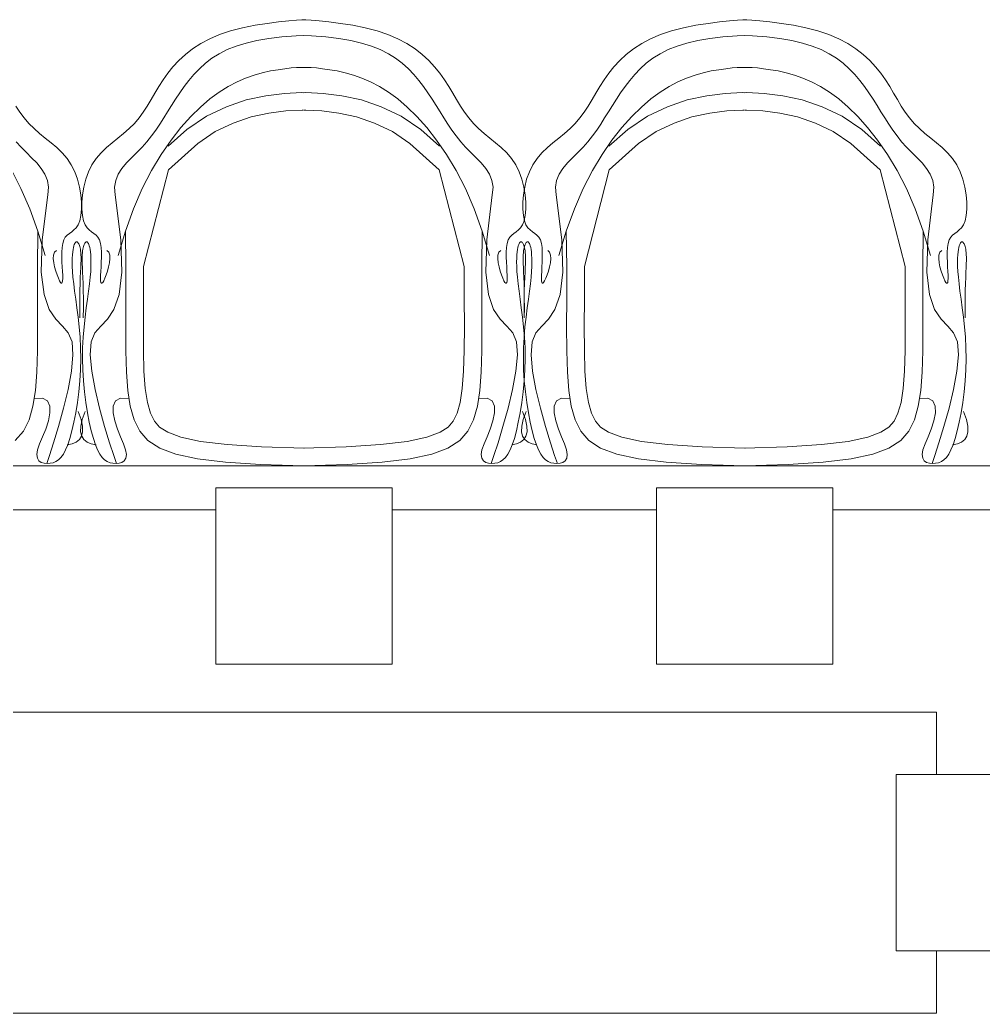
# Model space of a CAD drawing. Header units: millimetres. Extents: x 15905 to 65459, y 54615 to 76704.
# Drawn here: x 51228 to 52321, y 62563 to 63690 of the extents above; entities that cross this region are included whole.
import ezdxf

# ---------------------------------------------------------------- set-up
doc = ezdxf.new("R2010")
doc.units = ezdxf.units.MM
doc.layers.add('Столы', color=250, linetype='Continuous', lineweight=5)

# ---------------------------------------------------------------- blocks, each defined once
blk = doc.blocks.new('ОГ52_на12персон_стол2800х900')
for p, q in [((433.9, 776), (448, 778.8)), ((448, 778.8), (461.8, 780.9)), ((461.8, 780.9), (474.8, 782.6)), ((474.8, 782.6), (486.2, 783.7)), ((486.2, 783.7), (495.2, 784.5)), ((495.2, 784.5), (501.2, 784.9)), ((501.2, 784.9), (503.4, 785)), ((505.6, 784.9), (503.4, 785)), ((511.5, 784.5), (505.6, 784.9)), ((520.6, 783.7), (511.5, 784.5)), ((531.9, 782.6), (520.6, 783.7)), ((544.9, 780.9), (531.9, 782.6)), ((558.8, 778.8), (544.9, 780.9)), ((572.8, 776), (558.8, 778.8)), ((933.9, 776), (948, 778.8)), ((948, 778.8), (961.8, 780.9)), ((961.8, 780.9), (974.8, 782.6)), ((974.8, 782.6), (986.2, 783.7)), ((986.2, 783.7), (995.2, 784.5)), ((995.2, 784.5), (1001.2, 784.9)), ((1001.2, 784.9), (1003.4, 785)), ((1005.6, 784.9), (1003.4, 785)), ((1011.5, 784.5), (1005.6, 784.9)), ((1020.6, 783.7), (1011.5, 784.5)), ((1031.9, 782.6), (1020.6, 783.7)), ((1044.9, 780.9), (1031.9, 782.6)), ((1058.8, 778.8), (1044.9, 780.9)), ((1072.8, 776), (1058.8, 778.8)), ((396.6, 763.4), (407.9, 768.3)), ((407.9, 768.3), (420.4, 772.5)), ((420.4, 772.5), (433.9, 776)), ((478.4, 765.6), (494.8, 766.8)), ((494.8, 766.8), (503.4, 767.1)), ((512, 766.8), (503.4, 767.1)), ((528.3, 765.6), (512, 766.8)), ((586.4, 772.5), (572.8, 776)), ((598.8, 768.3), (586.4, 772.5)), ((610.1, 763.4), (598.8, 768.3)), ((896.6, 763.4), (907.9, 768.3)), ((907.9, 768.3), (920.4, 772.5)), ((920.4, 772.5), (933.9, 776)), ((978.4, 765.6), (994.8, 766.8)), ((994.8, 766.8), (1003.4, 767.1)), ((1012, 766.8), (1003.4, 767.1)), ((1028.3, 765.6), (1012, 766.8)), ((1086.4, 772.5), (1072.8, 776)), ((1098.8, 768.3), (1086.4, 772.5)), ((1110.1, 763.4), (1098.8, 768.3)), ((377.3, 752), (386.5, 758)), ((386.5, 758), (396.6, 763.4)), ((416.6, 751.2), (426.7, 755.2)), ((426.7, 755.2), (437.8, 758.7)), ((437.8, 758.7), (450.1, 761.5)), ((450.1, 761.5), (463.6, 763.8)), ((463.6, 763.8), (478.4, 765.6)), ((543.1, 763.8), (528.3, 765.6)), ((556.7, 761.5), (543.1, 763.8)), ((568.9, 758.7), (556.7, 761.5)), ((580, 755.2), (568.9, 758.7)), ((590.1, 751.2), (580, 755.2)), ((620.3, 758), (610.1, 763.4)), ((629.5, 752), (620.3, 758)), ((877.3, 752), (886.5, 758)), ((886.5, 758), (896.6, 763.4)), ((916.6, 751.2), (926.7, 755.2)), ((926.7, 755.2), (937.8, 758.7)), ((937.8, 758.7), (950.1, 761.5)), ((950.1, 761.5), (963.6, 763.8)), ((963.6, 763.8), (978.4, 765.6)), ((1043.1, 763.8), (1028.3, 765.6)), ((1056.7, 761.5), (1043.1, 763.8)), ((1068.9, 758.7), (1056.7, 761.5)), ((1080, 755.2), (1068.9, 758.7)), ((1090.1, 751.2), (1080, 755.2)), ((1120.3, 758), (1110.1, 763.4)), ((1129.5, 752), (1120.3, 758)), ((361.6, 738.8), (369, 745.6)), ((369, 745.6), (377.3, 752)), ((399.2, 741.4), (407.5, 746.6)), ((407.5, 746.6), (416.6, 751.2)), ((599.2, 746.6), (590.1, 751.2)), ((607.5, 741.4), (599.2, 746.6)), ((637.7, 745.6), (629.5, 752)), ((645.1, 738.8), (637.7, 745.6)), ((861.6, 738.8), (869, 745.6)), ((869, 745.6), (877.3, 752)), ((899.2, 741.4), (907.5, 746.6)), ((907.5, 746.6), (916.6, 751.2)), ((1099.2, 746.6), (1090.1, 751.2)), ((1107.5, 741.4), (1099.2, 746.6)), ((1137.7, 745.6), (1129.5, 752)), ((1145.1, 738.8), (1137.7, 745.6)), ((355, 731.7), (361.6, 738.8)), ((384.9, 729.6), (391.7, 735.7)), ((391.7, 735.7), (399.2, 741.4)), ((615, 735.7), (607.5, 741.4)), ((621.9, 729.6), (615, 735.7)), ((651.7, 731.7), (645.1, 738.8)), ((855, 731.7), (861.6, 738.8)), ((884.9, 729.6), (891.7, 735.7)), ((891.7, 735.7), (899.2, 741.4)), ((1115, 735.7), (1107.5, 741.4)), ((1121.9, 729.6), (1115, 735.7)), ((1151.7, 731.7), (1145.1, 738.8)), ((343.8, 716.9), (349.1, 724.4)), ((349.1, 724.4), (355, 731.7)), ((372.9, 716.3), (378.6, 723.1)), ((378.6, 723.1), (384.9, 729.6)), ((437.4, 718.9), (447, 722.3)), ((447, 722.3), (456.3, 724.9)), ((456.3, 724.9), (465.4, 727)), ((465.4, 727), (474.1, 728.5)), ((474.1, 728.5), (482, 729.6)), ((482, 729.6), (489.1, 730.4)), ((489.1, 730.4), (494.9, 730.8)), ((494.9, 730.8), (499.4, 731)), ((499.4, 731), (502.3, 731.1)), ((502.3, 731.1), (503.4, 731.1)), ((504.4, 731.1), (503.4, 731.1)), ((507.3, 731), (504.4, 731.1)), ((511.8, 730.8), (507.3, 731)), ((517.7, 730.4), (511.8, 730.8)), ((524.7, 729.6), (517.7, 730.4)), ((532.7, 728.5), (524.7, 729.6)), ((541.3, 727), (532.7, 728.5)), ((550.4, 724.9), (541.3, 727)), ((559.7, 722.3), (550.4, 724.9)), ((569.3, 718.9), (559.7, 722.3)), ((628.1, 723.1), (621.9, 729.6)), ((633.9, 716.3), (628.1, 723.1)), ((657.6, 724.4), (651.7, 731.7)), ((662.9, 716.9), (657.6, 724.4)), ((843.8, 716.9), (849.1, 724.4)), ((849.1, 724.4), (855, 731.7)), ((872.9, 716.3), (878.6, 723.1)), ((878.6, 723.1), (884.9, 729.6)), ((937.4, 718.9), (947, 722.3)), ((947, 722.3), (956.3, 724.9)), ((956.3, 724.9), (965.4, 727)), ((965.4, 727), (974.1, 728.5)), ((974.1, 728.5), (982, 729.6)), ((982, 729.6), (989.1, 730.4)), ((989.1, 730.4), (994.9, 730.8)), ((994.9, 730.8), (999.4, 731)), ((999.4, 731), (1002.3, 731.1)), ((1002.3, 731.1), (1003.4, 731.1)), ((1004.4, 731.1), (1003.4, 731.1)), ((1007.3, 731), (1004.4, 731.1)), ((1011.8, 730.8), (1007.3, 731)), ((1017.7, 730.4), (1011.8, 730.8)), ((1024.7, 729.6), (1017.7, 730.4)), ((1032.7, 728.5), (1024.7, 729.6)), ((1041.3, 727), (1032.7, 728.5)), ((1050.4, 724.9), (1041.3, 727)), ((1059.7, 722.3), (1050.4, 724.9)), ((1069.3, 718.9), (1059.7, 722.3)), ((1128.1, 723.1), (1121.9, 729.6)), ((1133.9, 716.3), (1128.1, 723.1)), ((1157.6, 724.4), (1151.7, 731.7)), ((1162.9, 716.9), (1157.6, 724.4)), ((339, 709.4), (343.8, 716.9)), ((367.6, 709.3), (372.9, 716.3)), ((417.6, 709.4), (427.6, 714.7)), ((427.6, 714.7), (437.4, 718.9)), ((579.1, 714.7), (569.3, 718.9)), ((589.1, 709.4), (579.1, 714.7)), ((639.2, 709.3), (633.9, 716.3)), ((667.7, 709.4), (662.9, 716.9)), ((839, 709.4), (843.8, 716.9)), ((867.6, 709.3), (872.9, 716.3)), ((917.6, 709.4), (927.6, 714.7)), ((927.6, 714.7), (937.4, 718.9)), ((1079.1, 714.7), (1069.3, 718.9)), ((1089.1, 709.4), (1079.1, 714.7)), ((1139.2, 709.3), (1133.9, 716.3)), ((1167.7, 709.4), (1162.9, 716.9)), ((330.2, 694.5), (334.5, 701.9)), ((334.5, 701.9), (339, 709.4)), ((357.9, 695), (362.6, 702.2)), ((362.6, 702.2), (367.6, 709.3)), ((396.9, 695.3), (407.4, 703)), ((407.4, 703), (417.6, 709.4)), ((438.1, 694.2), (460.2, 699)), ((460.2, 699), (481.3, 701.6)), ((481.3, 701.6), (501, 702.5)), ((501, 702.5), (503.4, 702.4)), ((505.7, 702.5), (503.4, 702.4)), ((525.4, 701.6), (505.7, 702.5)), ((546.5, 699), (525.4, 701.6)), ((568.6, 694.2), (546.5, 699)), ((599.4, 703), (589.1, 709.4)), ((609.9, 695.3), (599.4, 703)), ((644.1, 702.2), (639.2, 709.3)), ((648.8, 695), (644.1, 702.2)), ((672.2, 701.9), (667.7, 709.4)), ((676.6, 694.5), (672.2, 701.9)), ((830.2, 694.5), (834.5, 701.9)), ((834.5, 701.9), (839, 709.4)), ((857.9, 695), (862.6, 702.2)), ((862.6, 702.2), (867.6, 709.3)), ((896.9, 695.3), (907.4, 703)), ((907.4, 703), (917.6, 709.4)), ((938.1, 694.2), (960.2, 699)), ((960.2, 699), (981.3, 701.6)), ((981.3, 701.6), (1001, 702.5)), ((1001, 702.5), (1003.4, 702.4)), ((1005.7, 702.5), (1003.4, 702.4)), ((1025.4, 701.6), (1005.7, 702.5)), ((1046.5, 699), (1025.4, 701.6)), ((1068.6, 694.2), (1046.5, 699)), ((1099.4, 703), (1089.1, 709.4)), ((1109.9, 695.3), (1099.4, 703)), ((1144.1, 702.2), (1139.2, 709.3)), ((1148.8, 695), (1144.1, 702.2)), ((1172.2, 701.9), (1167.7, 709.4)), ((1176.6, 694.5), (1172.2, 701.9)), ((181.4, 680.3), (176.9, 687.3)), ((321.3, 680.3), (325.8, 687.3)), ((325.8, 687.3), (330.2, 694.5)), ((348.9, 680.7), (353.4, 687.9)), ((353.4, 687.9), (357.9, 695)), ((386.2, 686.1), (396.9, 695.3)), ((415.6, 686.5), (438.1, 694.2)), ((591.2, 686.5), (568.6, 694.2)), ((620.6, 686.1), (609.9, 695.3)), ((653.4, 687.9), (648.8, 695)), ((657.8, 680.7), (653.4, 687.9)), ((680.9, 687.3), (676.6, 694.5)), ((685.4, 680.3), (680.9, 687.3)), ((821.3, 680.3), (825.8, 687.3)), ((825.8, 687.3), (830.2, 694.5)), ((848.9, 680.7), (853.4, 687.9)), ((853.4, 687.9), (857.9, 695)), ((886.2, 686.1), (896.9, 695.3)), ((915.6, 686.5), (938.1, 694.2)), ((1091.2, 686.5), (1068.6, 694.2)), ((1120.6, 686.1), (1109.9, 695.3)), ((1153.4, 687.9), (1148.8, 695)), ((1157.8, 680.7), (1153.4, 687.9)), ((1180.9, 687.3), (1176.6, 694.5)), ((1185.4, 680.3), (1180.9, 687.3)), ((186.3, 673.7), (181.4, 680.3)), ((316.5, 673.7), (321.3, 680.3)), ((344.5, 673.7), (348.9, 680.7)), ((375.2, 675.4), (386.2, 686.1)), ((393, 675.6), (415.6, 686.5)), ((443.5, 674.9), (463.6, 679.3)), ((463.6, 679.3), (483, 681.7)), ((483, 681.7), (501.3, 682.5)), ((501.3, 682.5), (503, 682.4)), ((505.5, 682.5), (503.8, 682.4)), ((523.8, 681.7), (505.5, 682.5)), ((543.1, 679.3), (523.8, 681.7)), ((563.2, 674.9), (543.1, 679.3)), ((613.8, 675.6), (591.2, 686.5)), ((631.5, 675.4), (620.6, 686.1)), ((662.2, 673.7), (657.8, 680.7)), ((690.3, 673.7), (685.4, 680.3)), ((816.5, 673.7), (821.3, 680.3)), ((844.5, 673.7), (848.9, 680.7)), ((875.2, 675.4), (886.2, 686.1)), ((893, 675.6), (915.6, 686.5)), ((943.5, 674.9), (963.6, 679.3)), ((963.6, 679.3), (983, 681.7)), ((983, 681.7), (1001.3, 682.5)), ((1001.3, 682.5), (1003, 682.4)), ((1005.5, 682.5), (1003.8, 682.4)), ((1023.8, 681.7), (1005.5, 682.5)), ((1043.1, 679.3), (1023.8, 681.7)), ((1063.2, 674.9), (1043.1, 679.3)), ((1113.8, 675.6), (1091.2, 686.5)), ((1131.5, 675.4), (1120.6, 686.1)), ((1162.2, 673.7), (1157.8, 680.7)), ((1190.3, 673.7), (1185.4, 680.3)), ((191.6, 667.5), (186.3, 673.7)), ((197.4, 661.7), (191.6, 667.5)), ((305.3, 661.7), (311.2, 667.5)), ((311.2, 667.5), (316.5, 673.7)), ((335.5, 659.9), (340.1, 666.7)), ((340.1, 666.7), (344.5, 673.7)), ((364, 663), (375.2, 675.4)), ((370.7, 660.8), (393, 675.6)), ((402.9, 658.2), (423.2, 668)), ((423.2, 668), (443.5, 674.9)), ((583.6, 668), (563.2, 674.9)), ((603.8, 658.2), (583.6, 668)), ((636, 660.8), (613.8, 675.6)), ((642.7, 663), (631.5, 675.4)), ((666.7, 666.7), (662.2, 673.7)), ((671.3, 659.9), (666.7, 666.7)), ((695.6, 667.5), (690.3, 673.7)), ((701.4, 661.7), (695.6, 667.5)), ((805.3, 661.7), (811.2, 667.5)), ((811.2, 667.5), (816.5, 673.7)), ((835.5, 659.9), (840.1, 666.7)), ((840.1, 666.7), (844.5, 673.7)), ((864, 663), (875.2, 675.4)), ((870.7, 660.8), (893, 675.6)), ((902.9, 658.2), (923.2, 668)), ((923.2, 668), (943.5, 674.9)), ((1083.6, 668), (1063.2, 674.9)), ((1103.8, 658.2), (1083.6, 668)), ((1136, 660.8), (1113.8, 675.6)), ((1142.7, 663), (1131.5, 675.4)), ((1166.7, 666.7), (1162.2, 673.7)), ((1171.3, 659.9), (1166.7, 666.7)), ((1195.6, 667.5), (1190.3, 673.7)), ((1201.4, 661.7), (1195.6, 667.5)), ((203.7, 656.2), (197.4, 661.7)), ((210.2, 650.9), (203.7, 656.2)), ((292.5, 650.9), (299, 656.2)), ((299, 656.2), (305.3, 661.7)), ((330.6, 653.3), (335.5, 659.9)), ((349.4, 641.6), (370.7, 660.8)), ((352.8, 648.7), (364, 663)), ((383, 644.9), (402.9, 658.2)), ((623.7, 644.9), (603.8, 658.2)), ((657.3, 641.6), (636, 660.8)), ((654, 648.7), (642.7, 663)), ((676.1, 653.3), (671.3, 659.9)), ((707.7, 656.2), (701.4, 661.7)), ((714.2, 650.9), (707.7, 656.2)), ((792.5, 650.9), (799, 656.2)), ((799, 656.2), (805.3, 661.7)), ((830.6, 653.3), (835.5, 659.9)), ((849.4, 641.6), (870.7, 660.8)), ((852.8, 648.7), (864, 663)), ((883, 644.9), (902.9, 658.2)), ((1123.7, 644.9), (1103.8, 658.2)), ((1157.3, 641.6), (1136, 660.8)), ((1154, 648.7), (1142.7, 663)), ((1176.1, 653.3), (1171.3, 659.9)), ((1207.7, 656.2), (1201.4, 661.7)), ((1214.2, 650.9), (1207.7, 656.2)), ((182.8, 640.6), (177.3, 646.8)), ((216.8, 645.6), (210.2, 650.9)), ((223.3, 640.1), (216.8, 645.6)), ((279.5, 640.1), (285.9, 645.6)), ((285.9, 645.6), (292.5, 650.9)), ((320, 640.6), (325.5, 646.8)), ((325.5, 646.8), (330.6, 653.3)), ((341.6, 632.4), (352.8, 648.7)), ((349.8, 615), (383, 644.9)), ((657, 615), (623.7, 644.9)), ((665.2, 632.4), (654, 648.7)), ((681.3, 646.8), (676.1, 653.3)), ((686.8, 640.6), (681.3, 646.8)), ((720.8, 645.6), (714.2, 650.9)), ((727.3, 640.1), (720.8, 645.6)), ((779.5, 640.1), (785.9, 645.6)), ((785.9, 645.6), (792.5, 650.9)), ((820, 640.6), (825.5, 646.8)), ((825.5, 646.8), (830.6, 653.3)), ((841.6, 632.4), (852.8, 648.7)), ((849.8, 615), (883, 644.9)), ((1157, 615), (1123.7, 644.9)), ((1165.2, 632.4), (1154, 648.7)), ((1181.3, 646.8), (1176.1, 653.3)), ((1186.8, 640.6), (1181.3, 646.8)), ((1220.8, 645.6), (1214.2, 650.9)), ((1227.3, 640.1), (1220.8, 645.6)), ((188.7, 634.6), (182.8, 640.6)), ((194.7, 628.7), (188.7, 634.6)), ((229.3, 634.2), (223.3, 640.1)), ((234.9, 627.7), (229.3, 634.2)), ((267.8, 627.7), (273.4, 634.2)), ((273.4, 634.2), (279.5, 640.1)), ((308, 628.7), (314.1, 634.6)), ((314.1, 634.6), (320, 640.6)), ((330.7, 614.1), (341.6, 632.4)), ((676.1, 614.1), (665.2, 632.4)), ((692.7, 634.6), (686.8, 640.6)), ((698.7, 628.7), (692.7, 634.6)), ((733.4, 634.2), (727.3, 640.1)), ((738.9, 627.7), (733.4, 634.2)), ((767.8, 627.7), (773.4, 634.2)), ((773.4, 634.2), (779.5, 640.1)), ((808, 628.7), (814.1, 634.6)), ((814.1, 634.6), (820, 640.6)), ((830.7, 614.1), (841.6, 632.4)), ((1176.1, 614.1), (1165.2, 632.4)), ((1192.7, 634.6), (1186.8, 640.6)), ((1198.7, 628.7), (1192.7, 634.6)), ((1233.4, 634.2), (1227.3, 640.1)), ((1238.9, 627.7), (1233.4, 634.2)), ((200.5, 622.8), (194.7, 628.7)), ((205.6, 616.6), (200.5, 622.8)), ((239.7, 620.6), (234.9, 627.7)), ((243.7, 612.7), (239.7, 620.6)), ((259.1, 612.7), (263, 620.6)), ((263, 620.6), (267.8, 627.7)), ((297.1, 616.6), (302.3, 622.8)), ((302.3, 622.8), (308, 628.7)), ((704.5, 622.8), (698.7, 628.7)), ((709.6, 616.6), (704.5, 622.8)), ((743.7, 620.6), (738.9, 627.7)), ((747.7, 612.7), (743.7, 620.6)), ((759.1, 612.7), (763, 620.6)), ((763, 620.6), (767.8, 627.7)), ((797.1, 616.6), (802.3, 622.8)), ((802.3, 622.8), (808, 628.7)), ((1204.5, 622.8), (1198.7, 628.7)), ((1209.6, 616.6), (1204.5, 622.8)), ((1243.7, 620.6), (1238.9, 627.7)), ((1247.7, 612.7), (1243.7, 620.6)), ((182.6, 593.6), (172.1, 614.1)), ((209.8, 610.1), (205.6, 616.6)), ((212.7, 603), (209.8, 610.1)), ((246.7, 604.2), (243.7, 612.7)), ((256, 604.2), (259.1, 612.7)), ((290, 603), (292.9, 610.1)), ((292.9, 610.1), (297.1, 616.6)), ((320.1, 593.6), (330.7, 614.1)), ((349.8, 615), (321.5, 505.2)), ((657, 615), (685.3, 505.2)), ((686.6, 593.6), (676.1, 614.1)), ((713.8, 610.1), (709.6, 616.6)), ((716.7, 603), (713.8, 610.1)), ((750.7, 604.2), (747.7, 612.7)), ((756, 604.2), (759.1, 612.7)), ((790, 603), (792.9, 610.1)), ((792.9, 610.1), (797.1, 616.6)), ((820.1, 593.6), (830.7, 614.1)), ((849.8, 615), (821.5, 505.2)), ((1157, 615), (1185.3, 505.2)), ((1186.6, 593.6), (1176.1, 614.1)), ((1213.8, 610.1), (1209.6, 616.6)), ((1216.7, 603), (1213.8, 610.1)), ((1250.7, 604.2), (1247.7, 612.7)), ((213.9, 595.2), (212.7, 603)), ((249, 595.4), (246.7, 604.2)), ((253.8, 595.4), (256, 604.2)), ((288.8, 595.2), (290, 603)), ((717.9, 595.2), (716.7, 603)), ((753, 595.4), (750.7, 604.2)), ((753.8, 595.4), (756, 604.2)), ((788.8, 595.2), (790, 603)), ((1217.9, 595.2), (1216.7, 603)), ((1253, 595.4), (1250.7, 604.2)), ((192.5, 570.7), (182.6, 593.6)), ((213.1, 586.5), (206.8, 535.5)), ((213.1, 586.5), (213.9, 595.2)), ((250.4, 586.6), (249, 595.4)), ((251.1, 578.1), (250.4, 586.6)), ((251.6, 578.1), (252.3, 586.6)), ((252.3, 586.6), (253.8, 595.4)), ((289.6, 586.5), (288.8, 595.2)), ((289.6, 586.5), (296, 535.5)), ((310.2, 570.7), (320.1, 593.6)), ((696.5, 570.7), (686.6, 593.6)), ((717.1, 586.5), (710.8, 535.5)), ((717.1, 586.5), (717.9, 595.2)), ((751.6, 578.1), (752.3, 586.6)), ((752.3, 586.6), (753.8, 595.4)), ((754.4, 586.6), (753, 595.4)), ((755.1, 578.1), (754.4, 586.6)), ((789.6, 586.5), (788.8, 595.2)), ((789.6, 586.5), (796, 535.5)), ((810.2, 570.7), (820.1, 593.6)), ((1196.5, 570.7), (1186.6, 593.6)), ((1217.1, 586.5), (1210.8, 535.5)), ((1217.1, 586.5), (1217.9, 595.2)), ((1254.4, 586.6), (1253, 595.4)), ((1255.1, 578.1), (1254.4, 586.6)), ((251.1, 570.2), (251.1, 578.1)), ((251.6, 570.2), (251.6, 578.1)), ((751.6, 570.2), (751.6, 578.1)), ((755.1, 570.2), (755.1, 578.1)), ((1255.1, 570.2), (1255.1, 578.1)), ((201.7, 545.4), (192.5, 570.7)), ((250.5, 563.1), (251.1, 570.2)), ((252.3, 563.1), (251.6, 570.2)), ((301, 545.4), (310.2, 570.7)), ((705.7, 545.4), (696.5, 570.7)), ((752.3, 563.1), (751.6, 570.2)), ((754.5, 563.1), (755.1, 570.2)), ((801, 545.4), (810.2, 570.7)), ((1205.7, 545.4), (1196.5, 570.7)), ((1254.5, 563.1), (1255.1, 570.2)), ((245.2, 549.3), (247.4, 552.7)), ((247.4, 552.7), (249.2, 557.2)), ((249.2, 557.2), (250.5, 563.1)), ((253.5, 557.2), (252.3, 563.1)), ((255.3, 552.7), (253.5, 557.2)), ((257.5, 549.3), (255.3, 552.7)), ((749.2, 549.3), (751.4, 552.7)), ((751.4, 552.7), (753.2, 557.2)), ((753.5, 557.2), (752.3, 563.1)), ((753.2, 557.2), (754.5, 563.1)), ((755.3, 552.7), (753.5, 557.2)), ((757.5, 549.3), (755.3, 552.7)), ((1249.2, 549.3), (1251.4, 552.7)), ((1251.4, 552.7), (1253.2, 557.2)), ((1253.2, 557.2), (1254.5, 563.1)), ((201.7, 545.4), (201.3, 505.1)), ((210, 517.6), (201.7, 545.4)), ((232.9, 538.5), (235.1, 540.8)), ((235.1, 540.8), (237.5, 542.8)), ((237.5, 542.8), (240.1, 544.6)), ((240.1, 544.6), (242.7, 546.7)), ((242.7, 546.7), (245.2, 549.3)), ((260, 546.7), (257.5, 549.3)), ((262.6, 544.6), (260, 546.7)), ((265.2, 542.8), (262.6, 544.6)), ((267.7, 540.8), (265.2, 542.8)), ((269.8, 538.5), (267.7, 540.8)), ((292.7, 517.6), (301, 545.4)), ((301, 545.4), (301.5, 505.1)), ((705.7, 545.4), (705.3, 505.1)), ((714, 517.6), (705.7, 545.4)), ((736.9, 538.5), (739.1, 540.8)), ((739.1, 540.8), (741.5, 542.8)), ((741.5, 542.8), (744.1, 544.6)), ((744.1, 544.6), (746.7, 546.7)), ((746.7, 546.7), (749.2, 549.3)), ((760, 546.7), (757.5, 549.3)), ((762.6, 544.6), (760, 546.7)), ((765.2, 542.8), (762.6, 544.6)), ((767.7, 540.8), (765.2, 542.8)), ((769.8, 538.5), (767.7, 540.8)), ((792.7, 517.6), (801, 545.4)), ((801, 545.4), (801.5, 505.1)), ((1205.7, 545.4), (1205.3, 505.1)), ((1214, 517.6), (1205.7, 545.4)), ((1236.9, 538.5), (1239.1, 540.8)), ((1239.1, 540.8), (1241.5, 542.8)), ((1241.5, 542.8), (1244.1, 544.6)), ((1244.1, 544.6), (1246.7, 546.7)), ((1246.7, 546.7), (1249.2, 549.3)), ((206.8, 535.5), (205.7, 498.8)), ((229.3, 526.8), (230, 531.5)), ((230, 531.5), (231.2, 535.5)), ((231.2, 535.5), (232.9, 538.5)), ((242.6, 528.8), (243.1, 530.3)), ((243.1, 530.3), (243.6, 531.5)), ((243.6, 531.5), (244.1, 532.3)), ((244.1, 532.3), (244.7, 532.9)), ((244.7, 532.9), (245.2, 533.2)), ((245.2, 533.2), (245.7, 533.3)), ((245.7, 533.3), (246.2, 533.2)), ((246.2, 533.2), (246.7, 533)), ((246.7, 533), (247.2, 532.5)), ((247.2, 532.5), (247.6, 531.9)), ((247.6, 531.9), (248.1, 531.1)), ((248.1, 531.1), (248.5, 530.2)), ((248.5, 530.2), (248.9, 529.1)), ((254.2, 530.2), (253.8, 529.1)), ((254.7, 531.1), (254.2, 530.2)), ((255.1, 531.9), (254.7, 531.1)), ((255.6, 532.5), (255.1, 531.9)), ((256, 533), (255.6, 532.5)), ((256.5, 533.2), (256, 533)), ((257, 533.3), (256.5, 533.2)), ((257.6, 533.2), (257, 533.3)), ((258.1, 532.9), (257.6, 533.2)), ((258.6, 532.3), (258.1, 532.9)), ((259.1, 531.5), (258.6, 532.3)), ((259.6, 530.3), (259.1, 531.5)), ((260.1, 528.8), (259.6, 530.3)), ((271.6, 535.5), (269.8, 538.5)), ((272.8, 531.5), (271.6, 535.5)), ((273.5, 526.8), (272.8, 531.5)), ((296, 535.5), (297, 498.8)), ((710.8, 535.5), (709.7, 498.8)), ((733.3, 526.8), (734, 531.5)), ((734, 531.5), (735.2, 535.5)), ((735.2, 535.5), (736.9, 538.5)), ((746.6, 528.8), (747.1, 530.3)), ((747.1, 530.3), (747.6, 531.5)), ((747.6, 531.5), (748.1, 532.3)), ((748.1, 532.3), (748.7, 532.9)), ((748.7, 532.9), (749.2, 533.2)), ((749.2, 533.2), (749.7, 533.3)), ((749.7, 533.3), (750.2, 533.2)), ((750.2, 533.2), (750.7, 533)), ((750.7, 533), (751.2, 532.5)), ((751.2, 532.5), (751.6, 531.9)), ((751.6, 531.9), (752.1, 531.1)), ((752.1, 531.1), (752.5, 530.2)), ((752.5, 530.2), (752.9, 529.1)), ((754.2, 530.2), (753.8, 529.1)), ((754.7, 531.1), (754.2, 530.2)), ((755.1, 531.9), (754.7, 531.1)), ((755.6, 532.5), (755.1, 531.9)), ((756, 533), (755.6, 532.5)), ((756.5, 533.2), (756, 533)), ((757, 533.3), (756.5, 533.2)), ((757.6, 533.2), (757, 533.3)), ((758.1, 532.9), (757.6, 533.2)), ((758.6, 532.3), (758.1, 532.9)), ((759.1, 531.5), (758.6, 532.3)), ((759.6, 530.3), (759.1, 531.5)), ((760.1, 528.8), (759.6, 530.3)), ((771.6, 535.5), (769.8, 538.5)), ((772.8, 531.5), (771.6, 535.5)), ((773.5, 526.8), (772.8, 531.5)), ((796, 535.5), (797, 498.8)), ((1210.8, 535.5), (1209.7, 498.8)), ((1233.3, 526.8), (1234, 531.5)), ((1234, 531.5), (1235.2, 535.5)), ((1235.2, 535.5), (1236.9, 538.5)), ((1246.6, 528.8), (1247.1, 530.3)), ((1247.1, 530.3), (1247.6, 531.5)), ((1247.6, 531.5), (1248.1, 532.3)), ((1248.1, 532.3), (1248.7, 532.9)), ((1248.7, 532.9), (1249.2, 533.2)), ((1249.2, 533.2), (1249.7, 533.3)), ((1249.7, 533.3), (1250.2, 533.2)), ((1250.2, 533.2), (1250.7, 533)), ((1250.7, 533), (1251.2, 532.5)), ((1251.2, 532.5), (1251.6, 531.9)), ((1251.6, 531.9), (1252.1, 531.1)), ((1252.1, 531.1), (1252.5, 530.2)), ((1252.5, 530.2), (1252.9, 529.1)), ((219.5, 518.2), (219.3, 514.2)), ((220.6, 521.4), (219.5, 518.2)), ((222.8, 523.4), (220.6, 521.4)), ((228.9, 521.5), (229.3, 526.8)), ((228.9, 516), (228.9, 521.5)), ((240.8, 514.9), (241, 518.7)), ((241, 518.7), (241.3, 521.9)), ((241.3, 521.9), (241.7, 524.7)), ((241.7, 524.7), (242.2, 527)), ((242.2, 527), (242.6, 528.8)), ((248.9, 529.1), (249.3, 527.9)), ((249.3, 527.9), (249.6, 526.5)), ((249.6, 526.5), (250, 524.9)), ((250, 524.9), (250.2, 523.1)), ((250.2, 523.1), (250.5, 521)), ((250.5, 521), (250.6, 518.5)), ((250.6, 518.5), (250.7, 515.7)), ((252.1, 518.5), (252, 515.7)), ((252.3, 521), (252.1, 518.5)), ((252.5, 523.1), (252.3, 521)), ((252.8, 524.9), (252.5, 523.1)), ((253.1, 526.5), (252.8, 524.9)), ((253.5, 527.9), (253.1, 526.5)), ((253.8, 529.1), (253.5, 527.9)), ((260.6, 527), (260.1, 528.8)), ((261, 524.7), (260.6, 527)), ((261.4, 521.9), (261, 524.7)), ((261.7, 518.7), (261.4, 521.9)), ((261.9, 514.9), (261.7, 518.7)), ((273.8, 521.5), (273.5, 526.8)), ((273.8, 516), (273.8, 521.5)), ((279.9, 523.4), (282.1, 521.4)), ((282.1, 521.4), (283.2, 518.2)), ((283.2, 518.2), (283.5, 514.2)), ((723.5, 518.2), (723.3, 514.2)), ((724.6, 521.4), (723.5, 518.2)), ((726.8, 523.4), (724.6, 521.4)), ((732.9, 521.5), (733.3, 526.8)), ((732.9, 516), (732.9, 521.5)), ((744.8, 514.9), (745, 518.7)), ((745, 518.7), (745.3, 521.9)), ((745.3, 521.9), (745.7, 524.7)), ((745.7, 524.7), (746.2, 527)), ((746.2, 527), (746.6, 528.8)), ((752.1, 518.5), (752, 515.7)), ((752.3, 521), (752.1, 518.5)), ((752.5, 523.1), (752.3, 521)), ((752.8, 524.9), (752.5, 523.1)), ((753.1, 526.5), (752.8, 524.9)), ((752.9, 529.1), (753.3, 527.9)), ((753.5, 527.9), (753.1, 526.5)), ((753.3, 527.9), (753.6, 526.5)), ((753.8, 529.1), (753.5, 527.9)), ((753.6, 526.5), (754, 524.9)), ((754, 524.9), (754.2, 523.1)), ((754.2, 523.1), (754.5, 521)), ((754.5, 521), (754.6, 518.5)), ((754.6, 518.5), (754.7, 515.7)), ((760.6, 527), (760.1, 528.8)), ((761, 524.7), (760.6, 527)), ((761.4, 521.9), (761, 524.7)), ((761.7, 518.7), (761.4, 521.9)), ((761.9, 514.9), (761.7, 518.7)), ((773.8, 521.5), (773.5, 526.8)), ((773.8, 516), (773.8, 521.5)), ((779.9, 523.4), (782.1, 521.4)), ((782.1, 521.4), (783.2, 518.2)), ((783.2, 518.2), (783.5, 514.2)), ((1223.5, 518.2), (1223.3, 514.2)), ((1224.6, 521.4), (1223.5, 518.2)), ((1226.8, 523.4), (1224.6, 521.4)), ((1232.9, 521.5), (1233.3, 526.8)), ((1232.9, 516), (1232.9, 521.5)), ((1244.8, 514.9), (1245, 518.7)), ((1245, 518.7), (1245.3, 521.9)), ((1245.3, 521.9), (1245.7, 524.7)), ((1245.7, 524.7), (1246.2, 527)), ((1246.2, 527), (1246.6, 528.8)), ((1252.9, 529.1), (1253.3, 527.9)), ((1253.3, 527.9), (1253.6, 526.5)), ((1253.6, 526.5), (1254, 524.9)), ((1254, 524.9), (1254.2, 523.1)), ((1254.2, 523.1), (1254.5, 521)), ((1254.5, 521), (1254.6, 518.5)), ((1254.6, 518.5), (1254.7, 515.7)), ((219.3, 514.2), (219.7, 509.6)), ((219.7, 509.6), (220.7, 504.8)), ((229.1, 510.3), (228.9, 516)), ((229.4, 504.9), (229.1, 510.3)), ((240.7, 510.5), (240.8, 514.9)), ((240.8, 505.4), (240.7, 510.5)), ((250.6, 508.5), (250.5, 504)), ((250.7, 512.3), (250.6, 508.5)), ((250.7, 515.7), (250.7, 512.3)), ((252, 515.7), (252, 512.3)), ((252, 512.3), (252.1, 508.5)), ((252.1, 508.5), (252.3, 504)), ((262, 510.5), (261.9, 514.9)), ((262, 505.4), (262, 510.5)), ((273.4, 504.9), (273.6, 510.3)), ((273.6, 510.3), (273.8, 516)), ((283, 509.6), (282, 504.8)), ((283.5, 514.2), (283, 509.6)), ((723.3, 514.2), (723.7, 509.6)), ((723.7, 509.6), (724.7, 504.8)), ((733.1, 510.3), (732.9, 516)), ((733.4, 504.9), (733.1, 510.3)), ((744.7, 510.5), (744.8, 514.9)), ((744.8, 505.4), (744.7, 510.5)), ((752, 515.7), (752, 512.3)), ((752, 512.3), (752.1, 508.5)), ((752.1, 508.5), (752.3, 504)), ((754.6, 508.5), (754.5, 504)), ((754.7, 512.3), (754.6, 508.5)), ((754.7, 515.7), (754.7, 512.3)), ((762, 510.5), (761.9, 514.9)), ((762, 505.4), (762, 510.5)), ((773.4, 504.9), (773.6, 510.3)), ((773.6, 510.3), (773.8, 516)), ((783, 509.6), (782, 504.8)), ((783.5, 514.2), (783, 509.6)), ((1223.3, 514.2), (1223.7, 509.6)), ((1223.7, 509.6), (1224.7, 504.8)), ((1233.1, 510.3), (1232.9, 516)), ((1233.4, 504.9), (1233.1, 510.3)), ((1244.7, 510.5), (1244.8, 514.9)), ((1244.8, 505.4), (1244.7, 510.5)), ((1254.6, 508.5), (1254.5, 504)), ((1254.7, 512.3), (1254.6, 508.5)), ((1254.7, 515.7), (1254.7, 512.3)), ((201.3, 505.1), (201.3, 469.2)), ((205.7, 498.8), (208.8, 473.4)), ((220.7, 504.8), (222.1, 500.1)), ((222.1, 500.1), (223.6, 495.7)), ((223.6, 495.7), (225, 492)), ((229.7, 499.8), (229.4, 504.9)), ((229.9, 495.4), (229.7, 499.8)), ((241.1, 499.6), (240.8, 505.4)), ((241.6, 493.1), (241.1, 499.6)), ((250.2, 498.9), (249.9, 493)), ((250.5, 504), (250.2, 498.9)), ((252.3, 504), (252.5, 498.9)), ((252.5, 498.9), (252.8, 493)), ((261.2, 493.1), (261.7, 499.6)), ((261.7, 499.6), (262, 505.4)), ((272.9, 495.4), (273.1, 499.8)), ((273.1, 499.8), (273.4, 504.9)), ((279.2, 495.7), (277.7, 492)), ((280.7, 500.1), (279.2, 495.7)), ((282, 504.8), (280.7, 500.1)), ((297, 498.8), (294, 473.4)), ((301.5, 505.1), (301.5, 469.2)), ((321.5, 505.2), (321.5, 469.2)), ((685.3, 505.2), (685.3, 469.2)), ((705.3, 505.1), (705.3, 469.2)), ((709.7, 498.8), (712.8, 473.4)), ((724.7, 504.8), (726.1, 500.1)), ((726.1, 500.1), (727.6, 495.7)), ((727.6, 495.7), (729, 492)), ((733.7, 499.8), (733.4, 504.9)), ((733.9, 495.4), (733.7, 499.8)), ((745.1, 499.6), (744.8, 505.4)), ((745.6, 493.1), (745.1, 499.6)), ((752.3, 504), (752.5, 498.9)), ((752.5, 498.9), (752.8, 493)), ((754.2, 498.9), (753.9, 493)), ((754.5, 504), (754.2, 498.9)), ((761.2, 493.1), (761.7, 499.6)), ((761.7, 499.6), (762, 505.4)), ((772.9, 495.4), (773.1, 499.8)), ((773.1, 499.8), (773.4, 504.9)), ((779.2, 495.7), (777.7, 492)), ((780.7, 500.1), (779.2, 495.7)), ((782, 504.8), (780.7, 500.1)), ((797, 498.8), (794, 473.4)), ((801.5, 505.1), (801.5, 469.2)), ((821.5, 505.2), (821.5, 469.2)), ((1185.3, 505.2), (1185.3, 469.2)), ((1205.3, 505.1), (1205.3, 469.2)), ((1209.7, 498.8), (1212.8, 473.4)), ((1224.7, 504.8), (1226.1, 500.1)), ((1226.1, 500.1), (1227.6, 495.7)), ((1227.6, 495.7), (1229, 492)), ((1233.7, 499.8), (1233.4, 504.9)), ((1233.9, 495.4), (1233.7, 499.8)), ((1245.1, 499.6), (1244.8, 505.4)), ((1245.6, 493.1), (1245.1, 499.6)), ((1254.2, 498.9), (1253.9, 493)), ((1254.5, 504), (1254.2, 498.9)), ((225, 492), (226.3, 489.2)), ((226.3, 489.2), (227.4, 487.3)), ((227.4, 487.3), (228.3, 486.4)), ((228.3, 486.4), (229, 486.4)), ((229, 486.4), (229.5, 487.3)), ((229.5, 487.3), (229.8, 489.1)), ((229.8, 489.1), (229.9, 491.8)), ((229.9, 491.8), (229.9, 495.4)), ((242.4, 485.6), (241.6, 493.1)), ((243.4, 477.3), (242.4, 485.6)), ((249.7, 486.1), (249.4, 478.2)), ((249.9, 493), (249.7, 486.1)), ((252.8, 493), (253.1, 486.1)), ((253.1, 486.1), (253.3, 478.2)), ((259.3, 477.3), (260.4, 485.6)), ((260.4, 485.6), (261.2, 493.1)), ((272.8, 491.8), (272.9, 495.4)), ((272.9, 489.1), (272.8, 491.8)), ((273.3, 487.3), (272.9, 489.1)), ((273.8, 486.4), (273.3, 487.3)), ((274.4, 486.4), (273.8, 486.4)), ((275.3, 487.3), (274.4, 486.4)), ((276.4, 489.2), (275.3, 487.3)), ((277.7, 492), (276.4, 489.2)), ((729, 492), (730.3, 489.2)), ((730.3, 489.2), (731.4, 487.3)), ((731.4, 487.3), (732.3, 486.4)), ((732.3, 486.4), (733, 486.4)), ((733, 486.4), (733.5, 487.3)), ((733.5, 487.3), (733.8, 489.1)), ((733.8, 489.1), (733.9, 491.8)), ((733.9, 491.8), (733.9, 495.4)), ((746.4, 485.6), (745.6, 493.1)), ((747.4, 477.3), (746.4, 485.6)), ((752.8, 493), (753.1, 486.1)), ((753.1, 486.1), (753.3, 478.2)), ((753.7, 486.1), (753.4, 478.2)), ((753.9, 493), (753.7, 486.1)), ((759.3, 477.3), (760.4, 485.6)), ((760.4, 485.6), (761.2, 493.1)), ((772.8, 491.8), (772.9, 495.4)), ((772.9, 489.1), (772.8, 491.8)), ((773.3, 487.3), (772.9, 489.1)), ((773.8, 486.4), (773.3, 487.3)), ((774.4, 486.4), (773.8, 486.4)), ((775.3, 487.3), (774.4, 486.4)), ((776.4, 489.2), (775.3, 487.3)), ((777.7, 492), (776.4, 489.2)), ((1229, 492), (1230.3, 489.2)), ((1230.3, 489.2), (1231.4, 487.3)), ((1231.4, 487.3), (1232.3, 486.4)), ((1232.3, 486.4), (1233, 486.4)), ((1233, 486.4), (1233.5, 487.3)), ((1233.5, 487.3), (1233.8, 489.1)), ((1233.8, 489.1), (1233.9, 491.8)), ((1233.9, 491.8), (1233.9, 495.4)), ((1246.4, 485.6), (1245.6, 493.1)), ((1247.4, 477.3), (1246.4, 485.6)), ((1253.7, 486.1), (1253.4, 478.2)), ((1253.9, 493), (1253.7, 486.1)), ((208.8, 473.4), (214.6, 456.6)), ((244.7, 468.2), (243.4, 477.3)), ((249.4, 478.2), (249.3, 469.2)), ((253.3, 478.2), (253.4, 469.2)), ((258, 468.2), (259.3, 477.3)), ((294, 473.4), (288.1, 456.6)), ((712.8, 473.4), (718.6, 456.6)), ((748.7, 468.2), (747.4, 477.3)), ((753.3, 478.2), (753.4, 469.2)), ((753.4, 478.2), (753.3, 469.2)), ((758, 468.2), (759.3, 477.3)), ((794, 473.4), (788.1, 456.6)), ((1212.8, 473.4), (1218.6, 456.6)), ((1248.7, 468.2), (1247.4, 477.3)), ((1253.4, 478.2), (1253.3, 469.2)), ((201.3, 469.2), (201.4, 437.5)), ((246, 458.3), (244.7, 468.2)), ((249.3, 469.2), (249.3, 458.8)), ((253.4, 469.2), (253.5, 458.8)), ((256.7, 458.3), (258, 468.2)), ((301.5, 469.2), (301.4, 437.5)), ((321.5, 469.2), (321.4, 437.6)), ((685.3, 469.2), (685.4, 437.6)), ((705.3, 469.2), (705.4, 437.5)), ((750, 458.3), (748.7, 468.2)), ((753.3, 469.2), (753.3, 458.8)), ((753.4, 469.2), (753.5, 458.8)), ((756.7, 458.3), (758, 468.2)), ((801.5, 469.2), (801.4, 437.5)), ((821.5, 469.2), (821.4, 437.6)), ((1185.3, 469.2), (1185.4, 437.6)), ((1205.3, 469.2), (1205.4, 437.5)), ((1250, 458.3), (1248.7, 468.2)), ((1253.3, 469.2), (1253.3, 458.8)), ((214.6, 456.6), (222, 445.7)), ((247.4, 447.8), (246, 458.3)), ((249.3, 458.8), (249.4, 447.1)), ((253.5, 458.8), (253.3, 447.1)), ((255.4, 447.8), (256.7, 458.3)), ((288.1, 456.6), (280.7, 445.7)), ((718.6, 456.6), (726, 445.7)), ((751.4, 447.8), (750, 458.3)), ((753.5, 458.8), (753.3, 447.1)), ((753.3, 458.8), (753.4, 447.1)), ((755.4, 447.8), (756.7, 458.3)), ((788.1, 456.6), (780.7, 445.7)), ((1218.6, 456.6), (1226, 445.7)), ((1251.4, 447.8), (1250, 458.3)), ((1253.3, 458.8), (1253.4, 447.1)), ((222, 445.7), (229.6, 437.8)), ((248.6, 436.7), (247.4, 447.8)), ((254.1, 436.7), (255.4, 447.8)), ((280.7, 445.7), (273.1, 437.8)), ((726, 445.7), (733.6, 437.8)), ((752.6, 436.7), (751.4, 447.8)), ((754.1, 436.7), (755.4, 447.8)), ((780.7, 445.7), (773.1, 437.8)), ((1226, 445.7), (1233.6, 437.8)), ((1252.6, 436.7), (1251.4, 447.8)), ((201.4, 437.5), (201.2, 409.8)), ((229.6, 437.8), (236.2, 430.2)), ((236.2, 430.2), (240.5, 420)), ((249.6, 425.1), (248.6, 436.7)), ((253.1, 425.1), (254.1, 436.7)), ((266.5, 430.2), (262.2, 420)), ((273.1, 437.8), (266.5, 430.2)), ((301.4, 437.5), (301.5, 409.8)), ((321.4, 437.6), (321.5, 410.1)), ((685.4, 437.6), (685.3, 410.1)), ((705.4, 437.5), (705.3, 409.8)), ((733.6, 437.8), (740.2, 430.2)), ((740.2, 430.2), (744.5, 420)), ((753.6, 425.1), (752.6, 436.7)), ((753.1, 425.1), (754.1, 436.7)), ((766.5, 430.2), (762.2, 420)), ((773.1, 437.8), (766.5, 430.2)), ((801.4, 437.5), (801.5, 409.8)), ((821.4, 437.6), (821.5, 410.1)), ((1185.4, 437.6), (1185.3, 410.1)), ((1205.4, 437.5), (1205.3, 409.8)), ((1233.6, 437.8), (1240.2, 430.2)), ((1240.2, 430.2), (1244.5, 420)), ((1253.6, 425.1), (1252.6, 436.7)), ((240.5, 420), (241.6, 405.3)), ((250.2, 413.1), (249.6, 425.1)), ((252.5, 413.1), (253.1, 425.1)), ((262.2, 420), (261.1, 405.3)), ((744.5, 420), (745.6, 405.3)), ((752.5, 413.1), (753.1, 425.1)), ((754.2, 413.1), (753.6, 425.1)), ((762.2, 420), (761.1, 405.3)), ((1244.5, 420), (1245.6, 405.3)), ((1254.2, 413.1), (1253.6, 425.1)), ((201.2, 409.8), (200.6, 385.6)), ((250.4, 400.7), (250.2, 413.1)), ((252.3, 400.7), (252.5, 413.1)), ((301.5, 409.8), (302.2, 385.6)), ((321.5, 410.1), (322.1, 386.6)), ((685.3, 410.1), (684.6, 386.6)), ((705.3, 409.8), (704.6, 385.6)), ((752.3, 400.7), (752.5, 413.1)), ((754.4, 400.7), (754.2, 413.1)), ((801.5, 409.8), (802.2, 385.6)), ((821.5, 410.1), (822.1, 386.6)), ((1185.3, 410.1), (1184.6, 386.6)), ((1205.3, 409.8), (1204.6, 385.6)), ((1254.4, 400.7), (1254.2, 413.1)), ((241.6, 405.3), (239.9, 386.7)), ((250.1, 388.2), (250.4, 400.7)), ((252.6, 388.2), (252.3, 400.7)), ((261.1, 405.3), (262.8, 386.7)), ((745.6, 405.3), (743.9, 386.7)), ((752.6, 388.2), (752.3, 400.7)), ((754.1, 388.2), (754.4, 400.7)), ((761.1, 405.3), (762.8, 386.7)), ((1245.6, 405.3), (1243.9, 386.7)), ((1254.1, 388.2), (1254.4, 400.7)), ((200.6, 385.6), (199, 364.7)), ((239.9, 386.7), (236.1, 366)), ((249.3, 375.5), (250.1, 388.2)), ((253.4, 375.5), (252.6, 388.2)), ((262.8, 386.7), (266.6, 366)), ((302.2, 385.6), (303.7, 364.7)), ((322.1, 386.6), (323.6, 367)), ((684.6, 386.6), (683.1, 367)), ((704.6, 385.6), (703, 364.7)), ((743.9, 386.7), (740.1, 366)), ((753.4, 375.5), (752.6, 388.2)), ((753.4, 375.5), (754.1, 388.2)), ((762.8, 386.7), (766.6, 366)), ((802.2, 385.6), (803.7, 364.7)), ((822.1, 386.6), (823.6, 367)), ((1184.6, 386.6), (1183.1, 367)), ((1204.6, 385.6), (1203, 364.7)), ((1243.9, 386.7), (1240.1, 366)), ((1253.4, 375.5), (1254.1, 388.2)), ((248.1, 363), (249.3, 375.5)), ((254.6, 363), (253.4, 375.5)), ((752.1, 363), (753.4, 375.5)), ((754.6, 363), (753.4, 375.5)), ((1252.1, 363), (1253.4, 375.5)), ((199, 364.7), (196.2, 346.8)), ((236.1, 366), (231, 344.5)), ((246.6, 350.9), (248.1, 363)), ((256.2, 350.9), (254.6, 363)), ((266.6, 366), (271.8, 344.5)), ((303.7, 364.7), (306.5, 346.8)), ((323.6, 367), (326.1, 351.1)), ((683.1, 367), (680.6, 351.1)), ((703, 364.7), (700.2, 346.8)), ((740.1, 366), (735, 344.5)), ((750.6, 350.9), (752.1, 363)), ((756.2, 350.9), (754.6, 363)), ((766.6, 366), (771.8, 344.5)), ((803.7, 364.7), (806.5, 346.8)), ((823.6, 367), (826.1, 351.1)), ((1183.1, 367), (1180.6, 351.1)), ((1203, 364.7), (1200.2, 346.8)), ((1240.1, 366), (1235, 344.5)), ((1250.6, 350.9), (1252.1, 363)), ((207.1, 356.1), (197.6, 355.7)), ((212.8, 353), (207.1, 356.1)), ((215.4, 347.1), (212.8, 353)), ((244.7, 339.4), (246.6, 350.9)), ((258, 339.4), (256.2, 350.9)), ((287.3, 347.1), (289.9, 353)), ((289.9, 353), (295.6, 356.1)), ((295.6, 356.1), (305.1, 355.7)), ((326.1, 351.1), (329.6, 338.8)), ((680.6, 351.1), (677.1, 338.8)), ((711.1, 356.1), (701.6, 355.7)), ((716.8, 353), (711.1, 356.1)), ((719.4, 347.1), (716.8, 353)), ((748.7, 339.4), (750.6, 350.9)), ((758, 339.4), (756.2, 350.9)), ((787.3, 347.1), (789.9, 353)), ((789.9, 353), (795.6, 356.1)), ((795.6, 356.1), (805.1, 355.7)), ((826.1, 351.1), (829.6, 338.8)), ((1180.6, 351.1), (1177.1, 338.8)), ((1211.1, 356.1), (1201.6, 355.7)), ((1216.8, 353), (1211.1, 356.1)), ((1219.4, 347.1), (1216.8, 353)), ((1248.7, 339.4), (1250.6, 350.9)), ((196.2, 346.8), (191.8, 331.5)), ((213.7, 330.3), (215.5, 339.3)), ((215.5, 339.3), (215.4, 347.1)), ((231, 344.5), (225.2, 323.8)), ((242.6, 328.7), (244.7, 339.4)), ((247.4, 341), (250.7, 331.8)), ((255.4, 341), (252.1, 331.8)), ((260.1, 328.7), (258, 339.4)), ((271.8, 344.5), (277.5, 323.8)), ((287.3, 339.3), (287.3, 347.1)), ((289.1, 330.3), (287.3, 339.3)), ((306.5, 346.8), (310.9, 331.5)), ((329.6, 338.8), (334, 329.9)), ((677.1, 338.8), (672.7, 329.9)), ((700.2, 346.8), (695.9, 331.5)), ((717.7, 330.3), (719.5, 339.3)), ((719.5, 339.3), (719.4, 347.1)), ((735, 344.5), (729.2, 323.8)), ((746.6, 328.7), (748.7, 339.4)), ((751.4, 341), (754.7, 331.8)), ((755.4, 341), (752.1, 331.8)), ((760.1, 328.7), (758, 339.4)), ((771.8, 344.5), (777.5, 323.8)), ((787.3, 339.3), (787.3, 347.1)), ((789.1, 330.3), (787.3, 339.3)), ((806.5, 346.8), (810.9, 331.5)), ((829.6, 338.8), (834, 329.9)), ((1177.1, 338.8), (1172.7, 329.9)), ((1200.2, 346.8), (1195.9, 331.5)), ((1217.7, 330.3), (1219.5, 339.3)), ((1219.5, 339.3), (1219.4, 347.1)), ((1235, 344.5), (1229.2, 323.8)), ((1246.6, 328.7), (1248.7, 339.4)), ((1251.4, 341), (1254.7, 331.8)), ((191.8, 331.5), (185.5, 318.7)), ((210.7, 321), (213.7, 330.3)), ((240.4, 318.9), (242.6, 328.7)), ((252.1, 331.8), (250.4, 324.1)), ((250.7, 331.8), (252.3, 324.1)), ((262.3, 318.9), (260.1, 328.7)), ((292, 321), (289.1, 330.3)), ((310.9, 331.5), (317.3, 318.7)), ((334, 329.9), (339.8, 323.3)), ((672.7, 329.9), (666.9, 323.3)), ((695.9, 331.5), (689.5, 318.7)), ((714.7, 321), (717.7, 330.3)), ((744.4, 318.9), (746.6, 328.7)), ((752.1, 331.8), (750.4, 324.1)), ((754.7, 331.8), (756.3, 324.1)), ((762.3, 318.9), (760.1, 328.7)), ((792, 321), (789.1, 330.3)), ((810.9, 331.5), (817.3, 318.7)), ((834, 329.9), (839.8, 323.3)), ((1172.7, 329.9), (1166.9, 323.3)), ((1195.9, 331.5), (1189.5, 318.7)), ((1214.7, 321), (1217.7, 330.3)), ((1244.4, 318.9), (1246.6, 328.7)), ((1254.7, 331.8), (1256.3, 324.1)), ((185.5, 318.7), (176.2, 308)), ((207.2, 312), (210.7, 321)), ((225.2, 323.8), (219.6, 305.4)), ((238.1, 310.4), (240.4, 318.9)), ((250.4, 324.1), (250.2, 317.8)), ((250.2, 317.8), (251.5, 312.9)), ((252.5, 317.8), (251.3, 312.9)), ((252.3, 324.1), (252.5, 317.8)), ((264.7, 310.4), (262.3, 318.9)), ((277.5, 323.8), (283.1, 305.4)), ((295.5, 312), (292, 321)), ((317.3, 318.7), (326.6, 308)), ((339.8, 323.3), (349, 317.4)), ((349, 317.4), (363.9, 311.8)), ((657.8, 317.4), (642.8, 311.8)), ((666.9, 323.3), (657.8, 317.4)), ((689.5, 318.7), (680.2, 308)), ((711.2, 312), (714.7, 321)), ((729.2, 323.8), (723.6, 305.4)), ((742.1, 310.4), (744.4, 318.9)), ((750.4, 324.1), (750.2, 317.8)), ((750.2, 317.8), (751.5, 312.9)), ((756.5, 317.8), (755.3, 312.9)), ((756.3, 324.1), (756.5, 317.8)), ((764.7, 310.4), (762.3, 318.9)), ((777.5, 323.8), (783.1, 305.4)), ((795.5, 312), (792, 321)), ((817.3, 318.7), (826.6, 308)), ((839.8, 323.3), (849, 317.4)), ((849, 317.4), (863.9, 311.8)), ((1157.8, 317.4), (1142.8, 311.8)), ((1166.9, 323.3), (1157.8, 317.4)), ((1189.5, 318.7), (1180.2, 308)), ((1211.2, 312), (1214.7, 321)), ((1229.2, 323.8), (1223.6, 305.4)), ((1242.1, 310.4), (1244.4, 318.9)), ((1256.5, 317.8), (1255.3, 312.9)), ((1256.3, 324.1), (1256.5, 317.8)), ((203.8, 304.2), (201.4, 297.4)), ((203.8, 304.2), (207.2, 312)), ((219.6, 305.4), (214.9, 291)), ((240.5, 304.3), (235.1, 303.1)), ((235.7, 303.2), (238.1, 310.4)), ((245.2, 306.2), (240.5, 304.3)), ((248.8, 309), (245.2, 306.2)), ((251.3, 312.9), (248.8, 309)), ((251.5, 312.9), (254, 309)), ((254, 309), (257.6, 306.2)), ((257.6, 306.2), (262.2, 304.3)), ((262.2, 304.3), (267.7, 303.1)), ((267.1, 303.2), (264.7, 310.4)), ((283.1, 305.4), (287.8, 291)), ((298.9, 304.2), (295.5, 312)), ((298.9, 304.2), (301.3, 297.4)), ((326.6, 308), (339.9, 299.4)), ((363.9, 311.8), (386.1, 307)), ((386.1, 307), (416.3, 303.4)), ((620.7, 307), (590.5, 303.4)), ((642.8, 311.8), (620.7, 307)), ((680.2, 308), (666.8, 299.4)), ((707.8, 304.2), (705.4, 297.4)), ((707.8, 304.2), (711.2, 312)), ((723.6, 305.4), (718.9, 291)), ((744.6, 304.3), (739.1, 303.1)), ((739.7, 303.2), (742.1, 310.4)), ((749.2, 306.2), (744.6, 304.3)), ((752.8, 309), (749.2, 306.2)), ((751.5, 312.9), (754, 309)), ((755.3, 312.9), (752.8, 309)), ((754, 309), (757.6, 306.2)), ((757.6, 306.2), (762.2, 304.3)), ((762.2, 304.3), (767.7, 303.1)), ((767.1, 303.2), (764.7, 310.4)), ((783.1, 305.4), (787.8, 291)), ((798.9, 304.2), (795.5, 312)), ((798.9, 304.2), (801.3, 297.4)), ((826.6, 308), (839.9, 299.4)), ((863.9, 311.8), (886.1, 307)), ((886.1, 307), (916.3, 303.4)), ((1120.7, 307), (1090.5, 303.4)), ((1142.8, 311.8), (1120.7, 307)), ((1180.2, 308), (1166.8, 299.4)), ((1207.8, 304.2), (1205.4, 297.4)), ((1207.8, 304.2), (1211.2, 312)), ((1223.6, 305.4), (1218.9, 291)), ((1244.6, 304.3), (1239.1, 303.1)), ((1239.7, 303.2), (1242.1, 310.4)), ((1249.2, 306.2), (1244.6, 304.3)), ((1252.8, 309), (1249.2, 306.2)), ((1255.3, 312.9), (1252.8, 309)), ((201.4, 297.4), (200.6, 292.1)), ((230.7, 292.5), (233.2, 297.3)), ((233.2, 297.3), (235.7, 303.2)), ((269.5, 297.3), (267.1, 303.2)), ((272.1, 292.5), (269.5, 297.3)), ((301.3, 297.4), (302.1, 292.1)), ((339.9, 299.4), (358.3, 292.5)), ((416.3, 303.4), (455.2, 300.9)), ((455.2, 300.9), (504, 299.3)), ((551.5, 300.9), (502.7, 299.3)), ((590.5, 303.4), (551.5, 300.9)), ((666.8, 299.4), (648.5, 292.5)), ((705.4, 297.4), (704.6, 292.1)), ((734.7, 292.5), (737.2, 297.3)), ((737.2, 297.3), (739.7, 303.2)), ((769.5, 297.3), (767.1, 303.2)), ((772.1, 292.5), (769.5, 297.3)), ((801.3, 297.4), (802.1, 292.1)), ((839.9, 299.4), (858.3, 292.5)), ((916.3, 303.4), (955.2, 300.9)), ((955.2, 300.9), (1004, 299.3)), ((1051.5, 300.9), (1002.7, 299.3)), ((1090.5, 303.4), (1051.5, 300.9)), ((1166.8, 299.4), (1148.5, 292.5)), ((1205.4, 297.4), (1204.6, 292.1)), ((1234.7, 292.5), (1237.2, 297.3)), ((1237.2, 297.3), (1239.7, 303.2)), ((200.6, 292.1), (201.3, 288.1)), ((201.3, 288.1), (203, 285.1)), ((203, 285.1), (205.6, 283.2)), ((205.6, 283.2), (208.8, 282.2)), ((208.8, 282.2), (212.3, 281.8)), ((214.9, 291), (211.9, 281.9)), ((212.3, 281.8), (215.8, 282.1)), ((215.8, 282.1), (219.2, 282.8)), ((219.2, 282.8), (222.3, 284.1)), ((222.3, 284.1), (225.2, 286.1)), ((225.2, 286.1), (228, 288.8)), ((228, 288.8), (230.7, 292.5)), ((274.7, 288.8), (272.1, 292.5)), ((277.5, 286.1), (274.7, 288.8)), ((280.4, 284.1), (277.5, 286.1)), ((283.6, 282.8), (280.4, 284.1)), ((286.9, 282.1), (283.6, 282.8)), ((290.4, 281.8), (286.9, 282.1)), ((287.8, 291), (290.9, 281.9)), ((293.9, 282.2), (290.4, 281.8)), ((297.1, 283.2), (293.9, 282.2)), ((299.7, 285.1), (297.1, 283.2)), ((301.5, 288.1), (299.7, 285.1)), ((302.1, 292.1), (301.5, 288.1)), ((358.3, 292.5), (382.8, 287.3)), ((382.8, 287.3), (414.4, 283.5)), ((414.4, 283.5), (454.3, 280.9)), ((592.3, 283.5), (552.5, 280.9)), ((624, 287.3), (592.3, 283.5)), ((648.5, 292.5), (624, 287.3)), ((704.6, 292.1), (705.3, 288.1)), ((705.3, 288.1), (707, 285.1)), ((707, 285.1), (709.6, 283.2)), ((709.6, 283.2), (712.8, 282.2)), ((712.8, 282.2), (716.3, 281.8)), ((718.9, 291), (715.9, 281.9)), ((716.3, 281.8), (719.8, 282.1)), ((719.8, 282.1), (723.2, 282.8)), ((723.2, 282.8), (726.3, 284.1)), ((726.3, 284.1), (729.2, 286.1)), ((729.2, 286.1), (732, 288.8)), ((732, 288.8), (734.7, 292.5)), ((774.7, 288.8), (772.1, 292.5)), ((777.5, 286.1), (774.7, 288.8)), ((780.4, 284.1), (777.5, 286.1)), ((783.6, 282.8), (780.4, 284.1)), ((786.9, 282.1), (783.6, 282.8)), ((790.4, 281.8), (786.9, 282.1)), ((787.8, 291), (790.9, 281.9)), ((793.9, 282.2), (790.4, 281.8)), ((797.1, 283.2), (793.9, 282.2)), ((799.7, 285.1), (797.1, 283.2)), ((801.5, 288.1), (799.7, 285.1)), ((802.1, 292.1), (801.5, 288.1)), ((858.3, 292.5), (882.8, 287.3)), ((882.8, 287.3), (914.4, 283.5)), ((914.4, 283.5), (954.3, 280.9)), ((1092.3, 283.5), (1052.5, 280.9)), ((1124, 287.3), (1092.3, 283.5)), ((1148.5, 292.5), (1124, 287.3)), ((1204.6, 292.1), (1205.3, 288.1)), ((1205.3, 288.1), (1207, 285.1)), ((1207, 285.1), (1209.6, 283.2)), ((1209.6, 283.2), (1212.8, 282.2)), ((1212.8, 282.2), (1216.3, 281.8)), ((1218.9, 291), (1215.9, 281.9)), ((1216.3, 281.8), (1219.8, 282.1)), ((1219.8, 282.1), (1223.2, 282.8)), ((1223.2, 282.8), (1226.3, 284.1)), ((1226.3, 284.1), (1229.2, 286.1)), ((1229.2, 286.1), (1232, 288.8)), ((1232, 288.8), (1234.7, 292.5)), ((-1300, 279.3), (1300, 279.3)), ((454.3, 280.9), (503.4, 279.3)), ((552.5, 280.9), (503.4, 279.3)), ((954.3, 280.9), (1003.4, 279.3)), ((1052.5, 280.9), (1003.4, 279.3)), ((403.4, 54.3), (403.4, 254.3)), ((403.4, 254.3), (603.4, 254.3)), ((603.4, 254.3), (603.4, 54.3)), ((903.4, 254.3), (903.4, 54.3)), ((1103.4, 254.3), (903.4, 254.3)), ((1103.4, 54.3), (1103.4, 254.3)), ((403.4, 229.3), (96.6, 229.3)), ((603.4, 229.3), (903.4, 229.3)), ((1103.4, 229.3), (1300, 229.3)), ((603.4, 54.3), (403.4, 54.3)), ((903.4, 54.3), (1103.4, 54.3)), ((1220.7, 0), (-1220.7, 0)), ((1220.7, -70.7), (1220.7, 0)), ((1175, -270.7), (1175, -70.7)), ((1175, -70.7), (1375, -70.7)), ((1375, -270.7), (1175, -270.7)), ((1220.7, -341.4), (1220.7, -270.7)), ((-1220.7, -341.4), (1220.7, -341.4))]:
    blk.add_line(p, q)

msp = doc.modelspace()

# ---------------------------------------------------------------- block references
at = {"layer": 'Столы'}
msp.add_blockref('ОГ52_на12персон_стол2800х900', (51047.1, 62904.8), dxfattribs=at)

doc.saveas('drawing.dxf')
